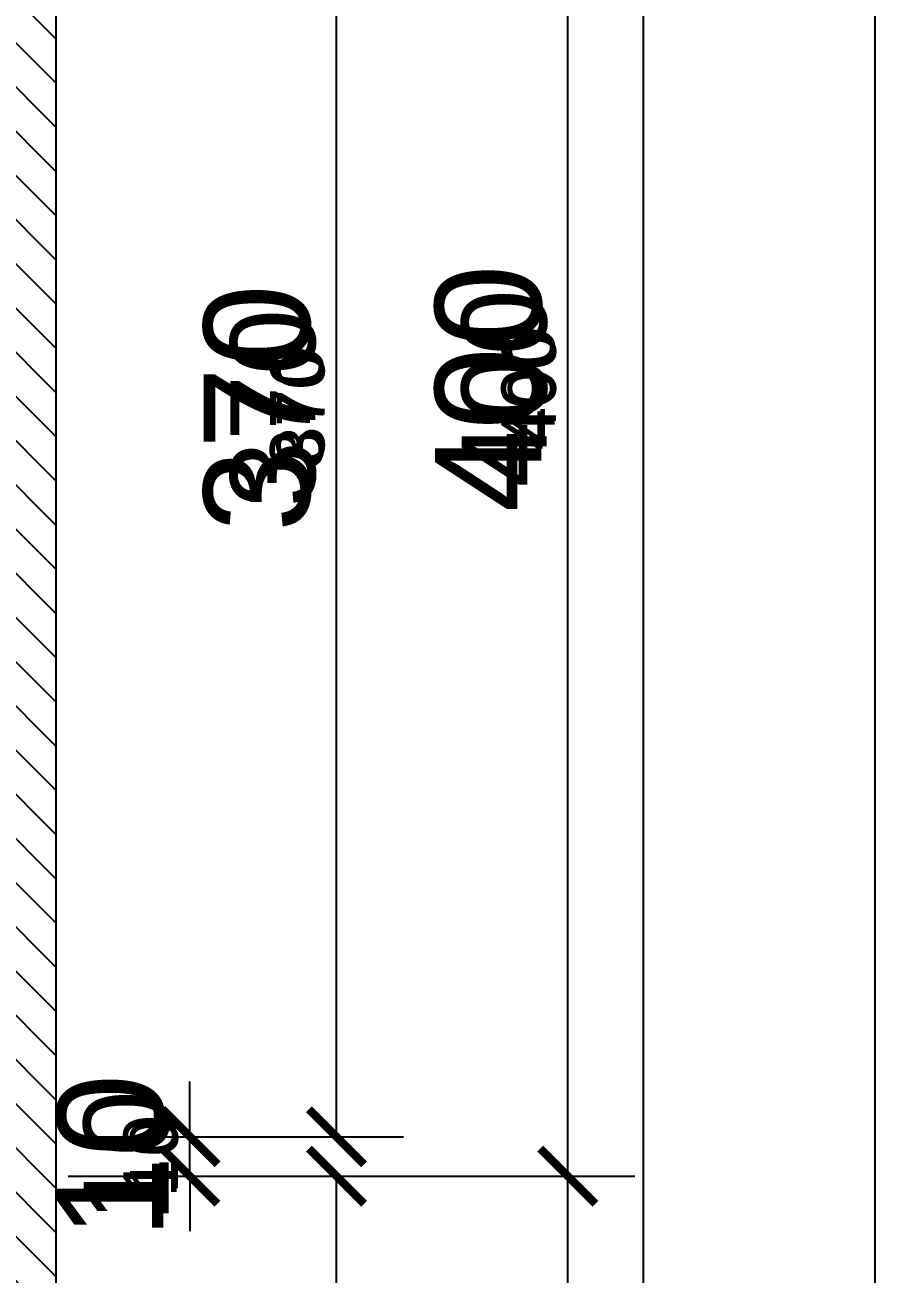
# Model space of a CAD drawing. Header units: millimetres. Extents: x -26398 to 135532, y -376633 to 43268.
# Drawn here: x 44667.2 to 44882.9, y -147405 to -147087.9 of the extents above; entities that cross this region are included whole.
import ezdxf

# ---------------------------------------------------------------- set-up
doc = ezdxf.new("R2010")
doc.units = ezdxf.units.MM
for name, color, linetype in [('0 @ 10', 7, 'Continuous'), ('0 @ 4.5', 7, 'Continuous'), ('0 @ 5', 7, 'Continuous'), ('0 @ 8', 7, 'Continuous'), ('DIM', 7, 'Continuous'), ('DIM @ 10', 7, 'Continuous'), ('DIM @ 4.5', 7, 'Continuous'), ('DIM @ 5', 7, 'Continuous'), ('DIM @ 8', 7, 'Continuous'), ('TƯỜNG', 52, 'Continuous')]:
    doc.layers.add(name, color=color, linetype=linetype)
doc.styles.get("Standard").update_dxf_attribs({"font": 'arial.ttf'})
doc.dimstyles.new('SCALE dimmatbang', dxfattribs={"dimscale": 70, "dimtxt": 2.7, "dimasz": 1.4, "dimexe": 1.7, "dimexo": 0.7, "dimtad": 1, "dimtoh": 1, "dimdec": 1, "dimtxsty": 'Standard', "dimblk": 'ARCHTICK', "dimcen": 2.5, "dimclrd": 1, "dimclre": 256, "dimadec": 0, "dimazin": 0, "dimtfac": 1, "dimtdec": 1, "dimtmove": 0, "dimatfit": 3, "dimfxl": 1, "dimarcsym": 0})

# ---------------------------------------------------------------- blocks, each defined once
blk = doc.blocks.new('khung ten a2')
blk.add_lwpolyline([(-1000, 1000), (-1000, 41000), (-58400, 41000), (-58400, 1000)], close=True)
at = {"layer": 'DEFPOINTS', "color": 252}
blk.add_lwpolyline([(0, 0), (0, 42000), (-59400, 42000), (-59400, 0)], close=True, dxfattribs=at)
blk = doc.blocks.new('_ArchTick')
at = {"color": 0, "linetype": 'ByBlock', "const_width": 0.15}
blk.add_lwpolyline([(-0.5, -0.5), (0.5, 0.5)], dxfattribs=at)
blk = doc.blocks.new('*D6028')
at = {"layer": 'DEFPOINTS', "color": 0, "transparency": 16777216}
for p in [(44675, -147380.16), (44746.24, -147380.16), (44675, -147580.16)]:
    blk.add_point(p, dxfattribs=at)
at = {"layer": 'DIM', "lineweight": -2, "transparency": 16777216}
for p, q in [((44678.15, -147380.16), (44753.89, -147380.16)), ((44678.15, -147580.16), (44753.89, -147580.16))]:
    blk.add_line(p, q, dxfattribs=at)
at = {"layer": 'DIM', "color": 1, "lineweight": -2, "transparency": 16777216}
blk.add_line((44746.24, -147580.16), (44746.24, -147380.16), dxfattribs=at)
at = {"layer": 'DIM', "color": 1, "lineweight": -2, "transparency": 16777216, "xscale": 6.3, "yscale": 6.3, "zscale": 6.3}
for p, rotation in [((44746.24, -147380.16), 90), ((44746.24, -147580.16), 270)]:
    blk.add_blockref('_ArchTick', p, dxfattribs=dict(at, rotation=rotation))
at = {"layer": 'DIM', "color": 0, "transparency": 16777216, "insert": (44737.23, -147480.16), "char_height": 12.15, "attachment_point": 5, "rotation": 90}
blk.add_mtext('200', dxfattribs=at)
blk = doc.blocks.new('*D6029')
at = {"layer": 'DEFPOINTS', "color": 0, "transparency": 16777216}
for p in [(44675, -147380.16), (44746.24, -147380.16), (44675, -147580.16)]:
    blk.add_point(p, dxfattribs=at)
at = {"layer": 'DIM', "lineweight": -2, "transparency": 16777216}
for p, q in [((44682, -147380.16), (44763.24, -147380.16)), ((44682, -147580.16), (44763.24, -147580.16))]:
    blk.add_line(p, q, dxfattribs=at)
at = {"layer": 'DIM', "color": 1, "lineweight": -2, "transparency": 16777216}
blk.add_line((44746.24, -147580.16), (44746.24, -147380.16), dxfattribs=at)
at = {"layer": 'DIM', "color": 1, "lineweight": -2, "transparency": 16777216, "xscale": 14, "yscale": 14, "zscale": 14}
for p, rotation in [((44746.24, -147380.16), 90), ((44746.24, -147580.16), 270)]:
    blk.add_blockref('_ArchTick', p, dxfattribs=dict(at, rotation=rotation))
at = {"layer": 'DIM', "color": 0, "transparency": 16777216, "insert": (44726.21, -147480.16), "char_height": 27, "attachment_point": 5, "rotation": 90}
blk.add_mtext('200', dxfattribs=at)
blk = doc.blocks.new('*D6030')
at = {"layer": 'DEFPOINTS', "color": 0, "transparency": 16777216}
for p in [(44675, -147380.16), (44746.24, -147380.16), (44675, -147580.16)]:
    blk.add_point(p, dxfattribs=at)
at = {"layer": 'DIM', "lineweight": -2, "transparency": 16777216}
for p, q in [((44680.6, -147380.16), (44759.84, -147380.16)), ((44680.6, -147580.16), (44759.84, -147580.16))]:
    blk.add_line(p, q, dxfattribs=at)
at = {"layer": 'DIM', "color": 1, "lineweight": -2, "transparency": 16777216}
blk.add_line((44746.24, -147580.16), (44746.24, -147380.16), dxfattribs=at)
at = {"layer": 'DIM', "color": 1, "lineweight": -2, "transparency": 16777216, "xscale": 11.2, "yscale": 11.2, "zscale": 11.2}
for p, rotation in [((44746.24, -147380.16), 90), ((44746.24, -147580.16), 270)]:
    blk.add_blockref('_ArchTick', p, dxfattribs=dict(at, rotation=rotation))
at = {"layer": 'DIM', "color": 0, "transparency": 16777216, "insert": (44730.21, -147480.16), "char_height": 21.6, "attachment_point": 5, "rotation": 90}
blk.add_mtext('200', dxfattribs=at)
blk = doc.blocks.new('*D6031')
at = {"layer": 'DEFPOINTS', "color": 0, "transparency": 16777216}
for p in [(44675, -147380.16), (44746.24, -147380.16), (44675, -147580.16)]:
    blk.add_point(p, dxfattribs=at)
at = {"layer": 'DIM', "lineweight": -2, "transparency": 16777216}
for p, q in [((44678.5, -147380.16), (44754.74, -147380.16)), ((44678.5, -147580.16), (44754.74, -147580.16))]:
    blk.add_line(p, q, dxfattribs=at)
at = {"layer": 'DIM', "color": 1, "lineweight": -2, "transparency": 16777216}
blk.add_line((44746.24, -147580.16), (44746.24, -147380.16), dxfattribs=at)
at = {"layer": 'DIM', "color": 1, "lineweight": -2, "transparency": 16777216, "xscale": 7, "yscale": 7, "zscale": 7}
for p, rotation in [((44746.24, -147380.16), 90), ((44746.24, -147580.16), 270)]:
    blk.add_blockref('_ArchTick', p, dxfattribs=dict(at, rotation=rotation))
at = {"layer": 'DIM', "color": 0, "transparency": 16777216, "insert": (44736.22, -147480.16), "char_height": 13.5, "attachment_point": 5, "rotation": 90}
blk.add_mtext('200', dxfattribs=at)
blk = doc.blocks.new('*D6033')
at = {"lineweight": -2, "transparency": 16777216}
for p, q in [((44678.15, -147370.16), (44716.67, -147370.16)), ((44678.15, -147380.16), (44716.67, -147380.16))]:
    blk.add_line(p, q, dxfattribs=at)
at = {"color": 1, "lineweight": -2, "transparency": 16777216}
blk.add_line((44709.02, -147380.16), (44709.02, -147370.16), dxfattribs=at)
at = {"layer": 'DEFPOINTS', "color": 0, "transparency": 16777216}
for p in [(44675, -147370.16), (44709.02, -147370.16), (44675, -147380.16)]:
    blk.add_point(p, dxfattribs=at)
at = {"color": 1, "lineweight": -2, "transparency": 16777216, "xscale": 6.3, "yscale": 6.3, "zscale": 6.3}
for p, rotation in [((44709.02, -147370.16), 90), ((44709.02, -147380.16), 270)]:
    blk.add_blockref('_ArchTick', p, dxfattribs=dict(at, rotation=rotation))
at = {"color": 0, "transparency": 16777216, "insert": (44700.01, -147375.16), "char_height": 12.15, "attachment_point": 5, "rotation": 90}
blk.add_mtext('10', dxfattribs=at)
blk = doc.blocks.new('*D6034')
at = {"color": 1, "lineweight": -2, "transparency": 16777216}
for p, q in [((44709.02, -147370.16), (44709.02, -147356.16)), ((44709.02, -147380.16), (44709.02, -147370.16)), ((44709.02, -147380.16), (44709.02, -147394.16))]:
    blk.add_line(p, q, dxfattribs=at)
at = {"lineweight": -2, "transparency": 16777216}
for p, q in [((44682, -147370.16), (44726.02, -147370.16)), ((44682, -147380.16), (44726.02, -147380.16))]:
    blk.add_line(p, q, dxfattribs=at)
at = {"layer": 'DEFPOINTS', "color": 0, "transparency": 16777216}
for p in [(44675, -147370.16), (44709.02, -147370.16), (44675, -147380.16)]:
    blk.add_point(p, dxfattribs=at)
at = {"color": 1, "lineweight": -2, "transparency": 16777216, "xscale": 14, "yscale": 14, "zscale": 14}
for p, rotation in [((44709.02, -147370.16), 270), ((44709.02, -147380.16), 90)]:
    blk.add_blockref('_ArchTick', p, dxfattribs=dict(at, rotation=rotation))
at = {"color": 0, "transparency": 16777216, "insert": (44688.99, -147375.16), "char_height": 27, "attachment_point": 5, "rotation": 90}
blk.add_mtext('10', dxfattribs=at)
blk = doc.blocks.new('*D6035')
at = {"lineweight": -2, "transparency": 16777216}
for p, q in [((44680.6, -147370.16), (44722.62, -147370.16)), ((44680.6, -147380.16), (44722.62, -147380.16))]:
    blk.add_line(p, q, dxfattribs=at)
at = {"color": 1, "lineweight": -2, "transparency": 16777216}
blk.add_line((44709.02, -147380.16), (44709.02, -147370.16), dxfattribs=at)
at = {"layer": 'DEFPOINTS', "color": 0, "transparency": 16777216}
for p in [(44675, -147370.16), (44709.02, -147370.16), (44675, -147380.16)]:
    blk.add_point(p, dxfattribs=at)
at = {"color": 1, "lineweight": -2, "transparency": 16777216, "xscale": 11.2, "yscale": 11.2, "zscale": 11.2}
for p, rotation in [((44709.02, -147370.16), 90), ((44709.02, -147380.16), 270)]:
    blk.add_blockref('_ArchTick', p, dxfattribs=dict(at, rotation=rotation))
at = {"color": 0, "transparency": 16777216, "insert": (44692.99, -147375.16), "char_height": 21.6, "attachment_point": 5, "rotation": 90}
blk.add_mtext('10', dxfattribs=at)
blk = doc.blocks.new('*D6036')
at = {"lineweight": -2, "transparency": 16777216}
for p, q in [((44678.5, -147370.16), (44717.52, -147370.16)), ((44678.5, -147380.16), (44717.52, -147380.16))]:
    blk.add_line(p, q, dxfattribs=at)
at = {"color": 1, "lineweight": -2, "transparency": 16777216}
blk.add_line((44709.02, -147380.16), (44709.02, -147370.16), dxfattribs=at)
at = {"layer": 'DEFPOINTS', "color": 0, "transparency": 16777216}
for p in [(44675, -147370.16), (44709.02, -147370.16), (44675, -147380.16)]:
    blk.add_point(p, dxfattribs=at)
at = {"color": 1, "lineweight": -2, "transparency": 16777216, "xscale": 7, "yscale": 7, "zscale": 7}
for p, rotation in [((44709.02, -147370.16), 90), ((44709.02, -147380.16), 270)]:
    blk.add_blockref('_ArchTick', p, dxfattribs=dict(at, rotation=rotation))
at = {"color": 0, "transparency": 16777216, "insert": (44699.01, -147375.16), "char_height": 13.5, "attachment_point": 5, "rotation": 90}
blk.add_mtext('10', dxfattribs=at)
blk = doc.blocks.new('*D6038')
at = {"layer": 'DEFPOINTS', "color": 0, "transparency": 16777216}
for p in [(44675, -147000.16), (44746.24, -147000.16), (44675, -147370.16)]:
    blk.add_point(p, dxfattribs=at)
at = {"layer": 'DIM', "lineweight": -2, "transparency": 16777216}
for p, q in [((44678.15, -147000.16), (44753.89, -147000.16)), ((44678.15, -147370.16), (44753.89, -147370.16))]:
    blk.add_line(p, q, dxfattribs=at)
at = {"layer": 'DIM', "color": 1, "lineweight": -2, "transparency": 16777216}
blk.add_line((44746.24, -147370.16), (44746.24, -147000.16), dxfattribs=at)
at = {"layer": 'DIM', "color": 1, "lineweight": -2, "transparency": 16777216, "xscale": 6.3, "yscale": 6.3, "zscale": 6.3}
for p, rotation in [((44746.24, -147000.16), 90), ((44746.24, -147370.16), 270)]:
    blk.add_blockref('_ArchTick', p, dxfattribs=dict(at, rotation=rotation))
at = {"layer": 'DIM', "color": 0, "transparency": 16777216, "insert": (44737.22, -147185.16), "char_height": 12.15, "attachment_point": 5, "rotation": 90}
blk.add_mtext('370', dxfattribs=at)
blk = doc.blocks.new('*D6039')
at = {"layer": 'DEFPOINTS', "color": 0, "transparency": 16777216}
for p in [(44675, -147000.16), (44746.24, -147000.16), (44675, -147370.16)]:
    blk.add_point(p, dxfattribs=at)
at = {"layer": 'DIM', "lineweight": -2, "transparency": 16777216}
for p, q in [((44682, -147000.16), (44763.24, -147000.16)), ((44682, -147370.16), (44763.24, -147370.16))]:
    blk.add_line(p, q, dxfattribs=at)
at = {"layer": 'DIM', "color": 1, "lineweight": -2, "transparency": 16777216}
blk.add_line((44746.24, -147370.16), (44746.24, -147000.16), dxfattribs=at)
at = {"layer": 'DIM', "color": 1, "lineweight": -2, "transparency": 16777216, "xscale": 14, "yscale": 14, "zscale": 14}
for p, rotation in [((44746.24, -147000.16), 90), ((44746.24, -147370.16), 270)]:
    blk.add_blockref('_ArchTick', p, dxfattribs=dict(at, rotation=rotation))
at = {"layer": 'DIM', "color": 0, "transparency": 16777216, "insert": (44726.2, -147185.16), "char_height": 27, "attachment_point": 5, "rotation": 90}
blk.add_mtext('370', dxfattribs=at)
blk = doc.blocks.new('*D6040')
at = {"layer": 'DEFPOINTS', "color": 0, "transparency": 16777216}
for p in [(44675, -147000.16), (44746.24, -147000.16), (44675, -147370.16)]:
    blk.add_point(p, dxfattribs=at)
at = {"layer": 'DIM', "lineweight": -2, "transparency": 16777216}
for p, q in [((44680.6, -147000.16), (44759.84, -147000.16)), ((44680.6, -147370.16), (44759.84, -147370.16))]:
    blk.add_line(p, q, dxfattribs=at)
at = {"layer": 'DIM', "color": 1, "lineweight": -2, "transparency": 16777216}
blk.add_line((44746.24, -147370.16), (44746.24, -147000.16), dxfattribs=at)
at = {"layer": 'DIM', "color": 1, "lineweight": -2, "transparency": 16777216, "xscale": 11.2, "yscale": 11.2, "zscale": 11.2}
for p, rotation in [((44746.24, -147000.16), 90), ((44746.24, -147370.16), 270)]:
    blk.add_blockref('_ArchTick', p, dxfattribs=dict(at, rotation=rotation))
at = {"layer": 'DIM', "color": 0, "transparency": 16777216, "insert": (44730.21, -147185.16), "char_height": 21.6, "attachment_point": 5, "rotation": 90}
blk.add_mtext('370', dxfattribs=at)
blk = doc.blocks.new('*D6041')
at = {"layer": 'DEFPOINTS', "color": 0, "transparency": 16777216}
for p in [(44675, -147000.16), (44746.24, -147000.16), (44675, -147370.16)]:
    blk.add_point(p, dxfattribs=at)
at = {"layer": 'DIM', "lineweight": -2, "transparency": 16777216}
for p, q in [((44678.5, -147000.16), (44754.74, -147000.16)), ((44678.5, -147370.16), (44754.74, -147370.16))]:
    blk.add_line(p, q, dxfattribs=at)
at = {"layer": 'DIM', "color": 1, "lineweight": -2, "transparency": 16777216}
blk.add_line((44746.24, -147370.16), (44746.24, -147000.16), dxfattribs=at)
at = {"layer": 'DIM', "color": 1, "lineweight": -2, "transparency": 16777216, "xscale": 7, "yscale": 7, "zscale": 7}
for p, rotation in [((44746.24, -147000.16), 90), ((44746.24, -147370.16), 270)]:
    blk.add_blockref('_ArchTick', p, dxfattribs=dict(at, rotation=rotation))
at = {"layer": 'DIM', "color": 0, "transparency": 16777216, "insert": (44736.22, -147185.16), "char_height": 13.5, "attachment_point": 5, "rotation": 90}
blk.add_mtext('370', dxfattribs=at)
blk = doc.blocks.new('*D6053')
at = {"layer": 'DEFPOINTS', "color": 0, "transparency": 16777216}
for p in [(44675, -147380.16), (44804.97, -147380.16), (44675, -147580.16)]:
    blk.add_point(p, dxfattribs=at)
at = {"layer": 'DIM', "lineweight": -2, "transparency": 16777216}
for p, q in [((44678.15, -147380.16), (44812.62, -147380.16)), ((44678.15, -147580.16), (44812.62, -147580.16))]:
    blk.add_line(p, q, dxfattribs=at)
at = {"layer": 'DIM', "color": 1, "lineweight": -2, "transparency": 16777216}
blk.add_line((44804.97, -147580.16), (44804.97, -147380.16), dxfattribs=at)
at = {"layer": 'DIM', "color": 1, "lineweight": -2, "transparency": 16777216, "xscale": 6.3, "yscale": 6.3, "zscale": 6.3}
for p, rotation in [((44804.97, -147380.16), 90), ((44804.97, -147580.16), 270)]:
    blk.add_blockref('_ArchTick', p, dxfattribs=dict(at, rotation=rotation))
at = {"layer": 'DIM', "color": 0, "transparency": 16777216, "insert": (44795.95, -147480.16), "char_height": 12.15, "attachment_point": 5, "rotation": 90}
blk.add_mtext('200', dxfattribs=at)
blk = doc.blocks.new('*D6054')
at = {"layer": 'DEFPOINTS', "color": 0, "transparency": 16777216}
for p in [(44675, -147380.16), (44804.97, -147380.16), (44675, -147580.16)]:
    blk.add_point(p, dxfattribs=at)
at = {"layer": 'DIM', "lineweight": -2, "transparency": 16777216}
for p, q in [((44682, -147380.16), (44821.97, -147380.16)), ((44682, -147580.16), (44821.97, -147580.16))]:
    blk.add_line(p, q, dxfattribs=at)
at = {"layer": 'DIM', "color": 1, "lineweight": -2, "transparency": 16777216}
blk.add_line((44804.97, -147580.16), (44804.97, -147380.16), dxfattribs=at)
at = {"layer": 'DIM', "color": 1, "lineweight": -2, "transparency": 16777216, "xscale": 14, "yscale": 14, "zscale": 14}
for p, rotation in [((44804.97, -147380.16), 90), ((44804.97, -147580.16), 270)]:
    blk.add_blockref('_ArchTick', p, dxfattribs=dict(at, rotation=rotation))
at = {"layer": 'DIM', "color": 0, "transparency": 16777216, "insert": (44784.93, -147480.16), "char_height": 27, "attachment_point": 5, "rotation": 90}
blk.add_mtext('200', dxfattribs=at)
blk = doc.blocks.new('*D6055')
at = {"layer": 'DEFPOINTS', "color": 0, "transparency": 16777216}
for p in [(44675, -147380.16), (44804.97, -147380.16), (44675, -147580.16)]:
    blk.add_point(p, dxfattribs=at)
at = {"layer": 'DIM', "lineweight": -2, "transparency": 16777216}
for p, q in [((44680.6, -147380.16), (44818.57, -147380.16)), ((44680.6, -147580.16), (44818.57, -147580.16))]:
    blk.add_line(p, q, dxfattribs=at)
at = {"layer": 'DIM', "color": 1, "lineweight": -2, "transparency": 16777216}
blk.add_line((44804.97, -147580.16), (44804.97, -147380.16), dxfattribs=at)
at = {"layer": 'DIM', "color": 1, "lineweight": -2, "transparency": 16777216, "xscale": 11.2, "yscale": 11.2, "zscale": 11.2}
for p, rotation in [((44804.97, -147380.16), 90), ((44804.97, -147580.16), 270)]:
    blk.add_blockref('_ArchTick', p, dxfattribs=dict(at, rotation=rotation))
at = {"layer": 'DIM', "color": 0, "transparency": 16777216, "insert": (44788.94, -147480.16), "char_height": 21.6, "attachment_point": 5, "rotation": 90}
blk.add_mtext('200', dxfattribs=at)
blk = doc.blocks.new('*D6056')
at = {"layer": 'DEFPOINTS', "color": 0, "transparency": 16777216}
for p in [(44675, -147380.16), (44804.97, -147380.16), (44675, -147580.16)]:
    blk.add_point(p, dxfattribs=at)
at = {"layer": 'DIM', "lineweight": -2, "transparency": 16777216}
for p, q in [((44678.5, -147380.16), (44813.47, -147380.16)), ((44678.5, -147580.16), (44813.47, -147580.16))]:
    blk.add_line(p, q, dxfattribs=at)
at = {"layer": 'DIM', "color": 1, "lineweight": -2, "transparency": 16777216}
blk.add_line((44804.97, -147580.16), (44804.97, -147380.16), dxfattribs=at)
at = {"layer": 'DIM', "color": 1, "lineweight": -2, "transparency": 16777216, "xscale": 7, "yscale": 7, "zscale": 7}
for p, rotation in [((44804.97, -147380.16), 90), ((44804.97, -147580.16), 270)]:
    blk.add_blockref('_ArchTick', p, dxfattribs=dict(at, rotation=rotation))
at = {"layer": 'DIM', "color": 0, "transparency": 16777216, "insert": (44794.95, -147480.16), "char_height": 13.5, "attachment_point": 5, "rotation": 90}
blk.add_mtext('200', dxfattribs=at)
blk = doc.blocks.new('*D6058')
at = {"layer": 'DEFPOINTS', "color": 0, "transparency": 16777216}
for p in [(44675, -146980.16), (44804.97, -146980.16), (44675, -147380.16)]:
    blk.add_point(p, dxfattribs=at)
at = {"layer": 'DIM', "lineweight": -2, "transparency": 16777216}
for p, q in [((44678.15, -146980.16), (44812.62, -146980.16)), ((44678.15, -147380.16), (44812.62, -147380.16))]:
    blk.add_line(p, q, dxfattribs=at)
at = {"layer": 'DIM', "color": 1, "lineweight": -2, "transparency": 16777216}
blk.add_line((44804.97, -147380.16), (44804.97, -146980.16), dxfattribs=at)
at = {"layer": 'DIM', "color": 1, "lineweight": -2, "transparency": 16777216, "xscale": 6.3, "yscale": 6.3, "zscale": 6.3}
for p, rotation in [((44804.97, -146980.16), 90), ((44804.97, -147380.16), 270)]:
    blk.add_blockref('_ArchTick', p, dxfattribs=dict(at, rotation=rotation))
at = {"layer": 'DIM', "color": 0, "transparency": 16777216, "insert": (44795.95, -147180.16), "char_height": 12.15, "attachment_point": 5, "rotation": 90}
blk.add_mtext('400', dxfattribs=at)
blk = doc.blocks.new('*D6059')
at = {"layer": 'DEFPOINTS', "color": 0, "transparency": 16777216}
for p in [(44675, -146980.16), (44804.97, -146980.16), (44675, -147380.16)]:
    blk.add_point(p, dxfattribs=at)
at = {"layer": 'DIM', "lineweight": -2, "transparency": 16777216}
for p, q in [((44682, -146980.16), (44821.97, -146980.16)), ((44682, -147380.16), (44821.97, -147380.16))]:
    blk.add_line(p, q, dxfattribs=at)
at = {"layer": 'DIM', "color": 1, "lineweight": -2, "transparency": 16777216}
blk.add_line((44804.97, -147380.16), (44804.97, -146980.16), dxfattribs=at)
at = {"layer": 'DIM', "color": 1, "lineweight": -2, "transparency": 16777216, "xscale": 14, "yscale": 14, "zscale": 14}
for p, rotation in [((44804.97, -146980.16), 90), ((44804.97, -147380.16), 270)]:
    blk.add_blockref('_ArchTick', p, dxfattribs=dict(at, rotation=rotation))
at = {"layer": 'DIM', "color": 0, "transparency": 16777216, "insert": (44784.93, -147180.16), "char_height": 27, "attachment_point": 5, "rotation": 90}
blk.add_mtext('400', dxfattribs=at)
blk = doc.blocks.new('*D6060')
at = {"layer": 'DEFPOINTS', "color": 0, "transparency": 16777216}
for p in [(44675, -146980.16), (44804.97, -146980.16), (44675, -147380.16)]:
    blk.add_point(p, dxfattribs=at)
at = {"layer": 'DIM', "lineweight": -2, "transparency": 16777216}
for p, q in [((44680.6, -146980.16), (44818.57, -146980.16)), ((44680.6, -147380.16), (44818.57, -147380.16))]:
    blk.add_line(p, q, dxfattribs=at)
at = {"layer": 'DIM', "color": 1, "lineweight": -2, "transparency": 16777216}
blk.add_line((44804.97, -147380.16), (44804.97, -146980.16), dxfattribs=at)
at = {"layer": 'DIM', "color": 1, "lineweight": -2, "transparency": 16777216, "xscale": 11.2, "yscale": 11.2, "zscale": 11.2}
for p, rotation in [((44804.97, -146980.16), 90), ((44804.97, -147380.16), 270)]:
    blk.add_blockref('_ArchTick', p, dxfattribs=dict(at, rotation=rotation))
at = {"layer": 'DIM', "color": 0, "transparency": 16777216, "insert": (44788.94, -147180.16), "char_height": 21.6, "attachment_point": 5, "rotation": 90}
blk.add_mtext('400', dxfattribs=at)
blk = doc.blocks.new('*D6061')
at = {"layer": 'DEFPOINTS', "color": 0, "transparency": 16777216}
for p in [(44675, -146980.16), (44804.97, -146980.16), (44675, -147380.16)]:
    blk.add_point(p, dxfattribs=at)
at = {"layer": 'DIM', "lineweight": -2, "transparency": 16777216}
for p, q in [((44678.5, -146980.16), (44813.47, -146980.16)), ((44678.5, -147380.16), (44813.47, -147380.16))]:
    blk.add_line(p, q, dxfattribs=at)
at = {"layer": 'DIM', "color": 1, "lineweight": -2, "transparency": 16777216}
blk.add_line((44804.97, -147380.16), (44804.97, -146980.16), dxfattribs=at)
at = {"layer": 'DIM', "color": 1, "lineweight": -2, "transparency": 16777216, "xscale": 7, "yscale": 7, "zscale": 7}
for p, rotation in [((44804.97, -146980.16), 90), ((44804.97, -147380.16), 270)]:
    blk.add_blockref('_ArchTick', p, dxfattribs=dict(at, rotation=rotation))
at = {"layer": 'DIM', "color": 0, "transparency": 16777216, "insert": (44794.95, -147180.16), "char_height": 13.5, "attachment_point": 5, "rotation": 90}
blk.add_mtext('400', dxfattribs=at)
blk = doc.blocks.new('*U8907')
at = {"layer": 'DIM @ 10'}
dim = blk.add_linear_dim(base=(44746.24, -147380.16), p1=(44675, -147580.16), p2=(44675, -147380.16), angle=90, dimstyle='SCALE dimmatbang', override={"dimscale": 10, "dimtix": 0, "dimtofl": 1, "dimtmove": 0, "dimatfit": 3}, dxfattribs=at)
dim.commit()
dim.dimension.update_dxf_attribs({"geometry": '*D6029', "text_midpoint": (44726.21, -147480.16)})
at = {"layer": 'DIM @ 4.5'}
dim = blk.add_linear_dim(base=(44746.24, -147380.16), p1=(44675, -147580.16), p2=(44675, -147380.16), angle=90, dimstyle='SCALE dimmatbang', override={"dimscale": 4.5, "dimtix": 0, "dimtofl": 1, "dimtmove": 0, "dimatfit": 3}, dxfattribs=at)
dim.commit()
dim.dimension.update_dxf_attribs({"geometry": '*D6028', "text_midpoint": (44737.23, -147480.16)})
at = {"layer": 'DIM @ 5'}
dim = blk.add_linear_dim(base=(44746.24, -147380.16), p1=(44675, -147580.16), p2=(44675, -147380.16), angle=90, dimstyle='SCALE dimmatbang', override={"dimscale": 5, "dimtix": 0, "dimtofl": 1, "dimtmove": 0, "dimatfit": 3}, dxfattribs=at)
dim.commit()
dim.dimension.update_dxf_attribs({"geometry": '*D6031', "text_midpoint": (44736.22, -147480.16)})
at = {"layer": 'DIM @ 8'}
dim = blk.add_linear_dim(base=(44746.24, -147380.16), p1=(44675, -147580.16), p2=(44675, -147380.16), angle=90, dimstyle='SCALE dimmatbang', override={"dimscale": 8, "dimtix": 0, "dimtofl": 1, "dimtmove": 0, "dimatfit": 3}, dxfattribs=at)
dim.commit()
dim.dimension.update_dxf_attribs({"geometry": '*D6030', "text_midpoint": (44730.21, -147480.16)})
blk = doc.blocks.new('*U8908')
at = {"layer": '0 @ 10'}
dim = blk.add_linear_dim(base=(44709.02, -147370.16), p1=(44675, -147380.16), p2=(44675, -147370.16), angle=90, dimstyle='SCALE dimmatbang', override={"dimscale": 10, "dimtix": 0, "dimtofl": 1, "dimtmove": 0, "dimatfit": 3}, dxfattribs=at)
dim.commit()
dim.dimension.update_dxf_attribs({"geometry": '*D6034', "text_midpoint": (44709.02, -147375.16), "dimtype": 128})
at = {"layer": '0 @ 4.5'}
dim = blk.add_linear_dim(base=(44709.02, -147370.16), p1=(44675, -147380.16), p2=(44675, -147370.16), angle=90, dimstyle='SCALE dimmatbang', override={"dimscale": 4.5, "dimtix": 0, "dimtofl": 1, "dimtmove": 0, "dimatfit": 3}, dxfattribs=at)
dim.commit()
dim.dimension.update_dxf_attribs({"geometry": '*D6033', "text_midpoint": (44709.02, -147375.16), "dimtype": 128})
at = {"layer": '0 @ 5'}
dim = blk.add_linear_dim(base=(44709.02, -147370.16), p1=(44675, -147380.16), p2=(44675, -147370.16), angle=90, dimstyle='SCALE dimmatbang', override={"dimscale": 5, "dimtix": 0, "dimtofl": 1, "dimtmove": 0, "dimatfit": 3}, dxfattribs=at)
dim.commit()
dim.dimension.update_dxf_attribs({"geometry": '*D6036', "text_midpoint": (44709.02, -147375.16), "dimtype": 128})
at = {"layer": '0 @ 8'}
dim = blk.add_linear_dim(base=(44709.02, -147370.16), p1=(44675, -147380.16), p2=(44675, -147370.16), angle=90, dimstyle='SCALE dimmatbang', override={"dimscale": 8, "dimtix": 0, "dimtofl": 1, "dimtmove": 0, "dimatfit": 3}, dxfattribs=at)
dim.commit()
dim.dimension.update_dxf_attribs({"geometry": '*D6035', "text_midpoint": (44709.02, -147375.16), "dimtype": 128})
blk = doc.blocks.new('*U8909')
at = {"layer": 'DIM @ 10'}
dim = blk.add_linear_dim(base=(44746.24, -147000.16), p1=(44675, -147370.16), p2=(44675, -147000.16), angle=90, dimstyle='SCALE dimmatbang', override={"dimscale": 10, "dimtix": 0, "dimtofl": 1, "dimtmove": 0, "dimatfit": 3}, dxfattribs=at)
dim.commit()
dim.dimension.update_dxf_attribs({"geometry": '*D6039', "text_midpoint": (44726.2, -147185.16)})
at = {"layer": 'DIM @ 4.5'}
dim = blk.add_linear_dim(base=(44746.24, -147000.16), p1=(44675, -147370.16), p2=(44675, -147000.16), angle=90, dimstyle='SCALE dimmatbang', override={"dimscale": 4.5, "dimtix": 0, "dimtofl": 1, "dimtmove": 0, "dimatfit": 3}, dxfattribs=at)
dim.commit()
dim.dimension.update_dxf_attribs({"geometry": '*D6038', "text_midpoint": (44737.22, -147185.16)})
at = {"layer": 'DIM @ 5'}
dim = blk.add_linear_dim(base=(44746.24, -147000.16), p1=(44675, -147370.16), p2=(44675, -147000.16), angle=90, dimstyle='SCALE dimmatbang', override={"dimscale": 5, "dimtix": 0, "dimtofl": 1, "dimtmove": 0, "dimatfit": 3}, dxfattribs=at)
dim.commit()
dim.dimension.update_dxf_attribs({"geometry": '*D6041', "text_midpoint": (44736.22, -147185.16)})
at = {"layer": 'DIM @ 8'}
dim = blk.add_linear_dim(base=(44746.24, -147000.16), p1=(44675, -147370.16), p2=(44675, -147000.16), angle=90, dimstyle='SCALE dimmatbang', override={"dimscale": 8, "dimtix": 0, "dimtofl": 1, "dimtmove": 0, "dimatfit": 3}, dxfattribs=at)
dim.commit()
dim.dimension.update_dxf_attribs({"geometry": '*D6040', "text_midpoint": (44730.21, -147185.16)})
blk = doc.blocks.new('*U8912')
at = {"layer": 'DIM @ 10'}
dim = blk.add_linear_dim(base=(44804.97, -147380.16), p1=(44675, -147580.16), p2=(44675, -147380.16), angle=90, dimstyle='SCALE dimmatbang', override={"dimscale": 10, "dimtix": 0, "dimtofl": 1, "dimtmove": 0, "dimatfit": 3}, dxfattribs=at)
dim.commit()
dim.dimension.update_dxf_attribs({"geometry": '*D6054', "text_midpoint": (44784.93, -147480.16)})
at = {"layer": 'DIM @ 4.5'}
dim = blk.add_linear_dim(base=(44804.97, -147380.16), p1=(44675, -147580.16), p2=(44675, -147380.16), angle=90, dimstyle='SCALE dimmatbang', override={"dimscale": 4.5, "dimtix": 0, "dimtofl": 1, "dimtmove": 0, "dimatfit": 3}, dxfattribs=at)
dim.commit()
dim.dimension.update_dxf_attribs({"geometry": '*D6053', "text_midpoint": (44795.95, -147480.16)})
at = {"layer": 'DIM @ 5'}
dim = blk.add_linear_dim(base=(44804.97, -147380.16), p1=(44675, -147580.16), p2=(44675, -147380.16), angle=90, dimstyle='SCALE dimmatbang', override={"dimscale": 5, "dimtix": 0, "dimtofl": 1, "dimtmove": 0, "dimatfit": 3}, dxfattribs=at)
dim.commit()
dim.dimension.update_dxf_attribs({"geometry": '*D6056', "text_midpoint": (44794.95, -147480.16)})
at = {"layer": 'DIM @ 8'}
dim = blk.add_linear_dim(base=(44804.97, -147380.16), p1=(44675, -147580.16), p2=(44675, -147380.16), angle=90, dimstyle='SCALE dimmatbang', override={"dimscale": 8, "dimtix": 0, "dimtofl": 1, "dimtmove": 0, "dimatfit": 3}, dxfattribs=at)
dim.commit()
dim.dimension.update_dxf_attribs({"geometry": '*D6055', "text_midpoint": (44788.94, -147480.16)})
blk = doc.blocks.new('*U8913')
at = {"layer": 'DIM @ 10'}
dim = blk.add_linear_dim(base=(44804.97, -146980.16), p1=(44675, -147380.16), p2=(44675, -146980.16), angle=90, dimstyle='SCALE dimmatbang', override={"dimscale": 10, "dimtix": 0, "dimtofl": 1, "dimtmove": 0, "dimatfit": 3}, dxfattribs=at)
dim.commit()
dim.dimension.update_dxf_attribs({"geometry": '*D6059', "text_midpoint": (44784.93, -147180.16)})
at = {"layer": 'DIM @ 4.5'}
dim = blk.add_linear_dim(base=(44804.97, -146980.16), p1=(44675, -147380.16), p2=(44675, -146980.16), angle=90, dimstyle='SCALE dimmatbang', override={"dimscale": 4.5, "dimtix": 0, "dimtofl": 1, "dimtmove": 0, "dimatfit": 3}, dxfattribs=at)
dim.commit()
dim.dimension.update_dxf_attribs({"geometry": '*D6058', "text_midpoint": (44795.95, -147180.16)})
at = {"layer": 'DIM @ 5'}
dim = blk.add_linear_dim(base=(44804.97, -146980.16), p1=(44675, -147380.16), p2=(44675, -146980.16), angle=90, dimstyle='SCALE dimmatbang', override={"dimscale": 5, "dimtix": 0, "dimtofl": 1, "dimtmove": 0, "dimatfit": 3}, dxfattribs=at)
dim.commit()
dim.dimension.update_dxf_attribs({"geometry": '*D6061', "text_midpoint": (44794.95, -147180.16)})
at = {"layer": 'DIM @ 8'}
dim = blk.add_linear_dim(base=(44804.97, -146980.16), p1=(44675, -147380.16), p2=(44675, -146980.16), angle=90, dimstyle='SCALE dimmatbang', override={"dimscale": 8, "dimtix": 0, "dimtofl": 1, "dimtmove": 0, "dimatfit": 3}, dxfattribs=at)
dim.commit()
dim.dimension.update_dxf_attribs({"geometry": '*D6060', "text_midpoint": (44788.94, -147180.16)})

msp = doc.modelspace()

# ---------------------------------------------------------------- hatches: boundary and pattern name
at = {"layer": 'TƯỜNG'}
h = msp.add_hatch(dxfattribs=at)
h.set_pattern_fill('ANSI31', color=256, scale=2.5, angle=90)
h.set_pattern_definition([(135, (39708.225, -158367.638), (-5.61266, -5.61266), [])])
h.paths.add_polyline_path([(42075, -147580.16), (42075, -147960.16), (42085, -147960.16), (42085, -147590.16), (42670, -147590.16), (42670, -147960.16), (42680, -147960.16), (42680, -147590.16), (42970, -147590.16), (42970, -147960.16), (42980, -147960.16), (42980, -147590.16), (43270, -147590.16), (43270, -147960.16), (43280, -147960.16), (43280, -147590.16), (44065, -147590.16), (44065, -147960.16), (44075, -147960.16), (44075, -147590.16), (44655, -147590.16), (44655, -147580.16), (44075, -147580.16), (42675, -147580.16)], flags=17)
h.paths.add_polyline_path([(42685, -147370.16), (42685, -147000.16), (42675, -147000.16), (42675, -147370.16), (42085, -147370.16), (42085, -147000.16), (42075, -147000.16), (42075, -147380.16), (42675, -147380.16), (43675, -147380.16), (44655, -147380.16), (44655, -147370.16), (43685, -147370.16), (43685, -147000.16), (43675, -147000.16), (43675, -147370.16)], flags=17)
h.paths.add_polyline_path([(41795, -147960.16), (41795, -147980.16), (44675, -147980.16), (44675, -146980.16), (41775, -146980.16), (41775, -147960.16), (41795, -147960.16), (41795, -147000.16), (44655, -147000.16), (44655, -147960.16)])
h.paths.add_polyline_path([(41775, -147960.16), (41775, -147980.16), (41795, -147980.16), (41795, -147960.16)], flags=17)

# ---------------------------------------------------------------- linework, layer by layer
msp.add_line((44675, -146980.16), (44675, -147980.16), dxfattribs=at)
msp.add_lwpolyline([(41775, -147980.16), (41775, -146980.16), (44675, -146980.16), (44675, -147980.16)], close=True, dxfattribs=at)

# ---------------------------------------------------------------- block references
at = {"xscale": 0.05874944612640363, "yscale": 0.05874944612640363, "zscale": 0.05874944612640363}
msp.add_blockref('khung ten a2', (44882.94, -148720.13), dxfattribs=at)
msp.add_blockref('*U8908', (0, 0))
at = {"layer": 'DIM'}
for name in ['*U8913', '*U8909', '*U8907', '*U8912']:
    msp.add_blockref(name, (0, 0), dxfattribs=at)

doc.saveas('drawing.dxf')
